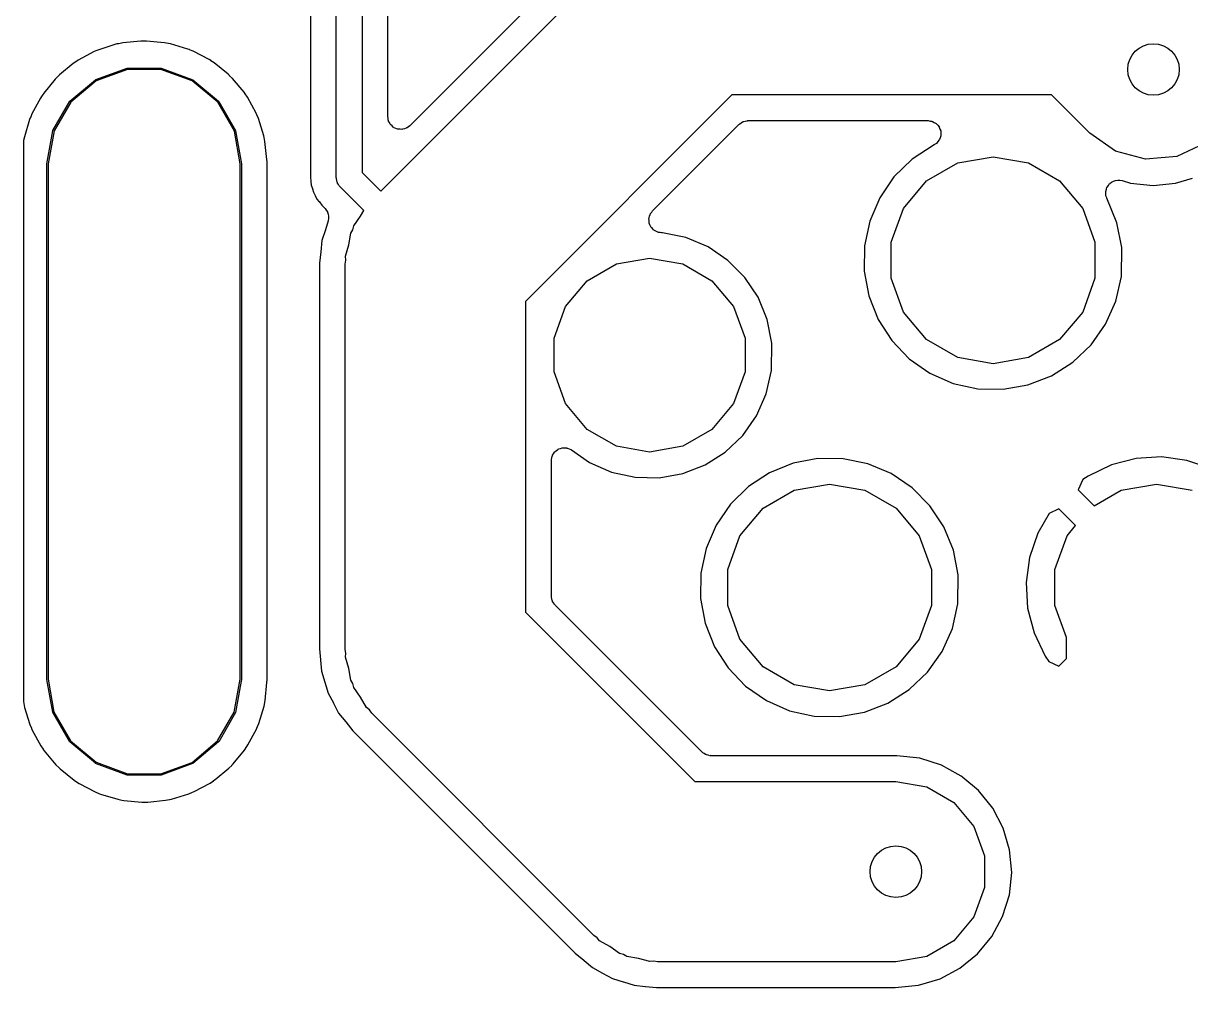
# Model space of a CAD drawing. Extents: x 69.6 to 139.6, y -158 to -61.
# Drawn here: x 82.9 to 91.96, y -117.42 to -109.94 of the extents above; entities that cross this region are included whole.
import ezdxf

# ---------------------------------------------------------------- set-up
doc = ezdxf.new("R2010")
doc.units = 0
doc.header["$MEASUREMENT"] = 0
doc.layers.add('BLACK', color=7, linetype='CONTINUOUS')

msp = doc.modelspace()

# ---------------------------------------------------------------- linework, layer by layer
at = {"layer": 'Black'}
for p, q in [((85.53, -108.73), (85.53, -111.099)), ((85.73, -110.666), (85.73, -108.735)), ((85.33, -111.14), (85.33, -108.771)), ((85.13, -108.896), (85.13, -111.135)), ((87.4758, -109.161), (85.9007, -110.736)), ((85.6757, -111.244), (87.6175, -109.303)), ((83.6264, -110.102), (83.4927, -110.144)), ((83.6401, -110.1), (83.6264, -110.102)), ((83.6408, -110.1), (83.6401, -110.1)), ((83.6415, -110.1), (83.6408, -110.1)), ((83.6719, -110.093), (83.6415, -110.1)), ((83.8111, -110.079), (83.6719, -110.093)), ((83.825, -110.079), (83.8111, -110.079)), ((83.8257, -110.079), (83.825, -110.079)), ((83.8264, -110.079), (83.8257, -110.079)), ((83.8575, -110.079), (83.8264, -110.079)), ((83.9968, -110.092), (83.8575, -110.079)), ((84.0105, -110.095), (83.9968, -110.092)), ((84.0112, -110.095), (84.0105, -110.095)), ((84.0119, -110.095), (84.0112, -110.095)), ((84.0424, -110.101), (84.0119, -110.095)), ((84.1765, -110.141), (84.0424, -110.101)), ((83.4497, -110.161), (83.3266, -110.228)), ((83.4628, -110.156), (83.4497, -110.161)), ((83.4634, -110.156), (83.4628, -110.156)), ((83.464, -110.156), (83.4634, -110.156)), ((83.4927, -110.144), (83.464, -110.156)), ((84.1893, -110.146), (84.1765, -110.141)), ((84.19, -110.146), (84.1893, -110.146)), ((84.1906, -110.147), (84.19, -110.146)), ((84.2195, -110.158), (84.1906, -110.147)), ((84.3433, -110.223), (84.2195, -110.158)), ((83.2879, -110.253), (83.18, -110.342)), ((83.2996, -110.246), (83.2879, -110.253)), ((83.3001, -110.245), (83.2996, -110.246)), ((83.3008, -110.245), (83.3001, -110.245)), ((83.3266, -110.228), (83.3008, -110.245)), ((83.4622, -110.378), (83.707, -110.289)), ((83.7096, -110.299), (83.4664, -110.387)), ((83.707, -110.289), (83.707, -110.289)), ((83.707, -110.289), (83.7087, -110.289)), ((83.7087, -110.289), (83.9692, -110.289)), ((83.9683, -110.299), (83.7096, -110.299)), ((84.2113, -110.388), (83.9683, -110.299)), ((83.9692, -110.289), (83.9709, -110.289)), ((83.9709, -110.289), (84.2156, -110.379)), ((84.3549, -110.231), (84.3433, -110.223)), ((84.3556, -110.231), (84.3549, -110.231)), ((84.3561, -110.232), (84.3556, -110.231)), ((84.3821, -110.249), (84.3561, -110.232)), ((84.4909, -110.337), (84.3821, -110.249)), ((83.147, -110.375), (83.0584, -110.483)), ((83.157, -110.365), (83.147, -110.375)), ((83.1574, -110.365), (83.157, -110.365)), ((83.158, -110.364), (83.1574, -110.365)), ((83.18, -110.342), (83.158, -110.364)), ((83.261, -110.546), (83.4607, -110.379)), ((83.4664, -110.387), (83.2681, -110.553)), ((83.4607, -110.379), (83.4622, -110.378)), ((84.4093, -110.554), (84.2113, -110.388)), ((84.2156, -110.379), (84.2171, -110.38)), ((84.2171, -110.38), (84.4165, -110.547)), ((84.5008, -110.347), (84.4909, -110.337)), ((84.5013, -110.347), (84.5008, -110.347)), ((84.5018, -110.348), (84.5013, -110.347)), ((84.5239, -110.37), (84.5018, -110.348)), ((84.6136, -110.477), (84.5239, -110.37)), ((83.0584, -110.483), (83.0412, -110.509)), ((84.6213, -110.488), (84.6136, -110.477)), ((84.6218, -110.489), (84.6213, -110.488)), ((84.6221, -110.49), (84.6218, -110.489)), ((84.6396, -110.515), (84.6221, -110.49)), ((83.0325, -110.522), (82.9666, -110.645)), ((83.0404, -110.51), (83.0325, -110.522)), ((83.0407, -110.51), (83.0404, -110.51)), ((83.0412, -110.509), (83.0407, -110.51)), ((83.1294, -110.773), (83.2598, -110.547)), ((83.2681, -110.553), (83.1385, -110.777)), ((83.2598, -110.547), (83.261, -110.546)), ((84.5385, -110.779), (84.4093, -110.554)), ((84.4165, -110.547), (84.4176, -110.549)), ((84.4176, -110.549), (84.5476, -110.774)), ((84.7068, -110.638), (84.6396, -110.515)), ((88.4025, -110.497), (86.8, -112.1)), ((90.8825, -110.497), (88.4025, -110.497)), ((91.18, -110.795), (90.8825, -110.497)), ((82.9666, -110.645), (82.9547, -110.674)), ((84.7121, -110.651), (84.7068, -110.638)), ((84.7125, -110.652), (84.7121, -110.651)), ((84.7127, -110.652), (84.7125, -110.652)), ((84.7249, -110.681), (84.7127, -110.652)), ((85.7323, -110.679), (85.73, -110.666)), ((82.9486, -110.688), (82.9079, -110.822)), ((82.9541, -110.675), (82.9486, -110.688)), ((82.9543, -110.675), (82.9541, -110.675)), ((82.9547, -110.674), (82.9543, -110.675)), ((84.7669, -110.814), (84.7249, -110.681)), ((85.7334, -110.692), (85.7323, -110.679)), ((85.7353, -110.696), (85.7334, -110.692)), ((85.736, -110.7), (85.7353, -110.696)), ((85.7426, -110.711), (85.736, -110.7)), ((85.7481, -110.723), (85.7426, -110.711)), ((85.7512, -110.726), (85.7481, -110.723)), ((85.7534, -110.73), (85.7512, -110.726)), ((85.7634, -110.738), (85.7534, -110.73)), ((85.7726, -110.748), (85.7634, -110.738)), ((85.7766, -110.75), (85.7726, -110.748)), ((85.78, -110.752), (85.7766, -110.75)), ((85.7923, -110.757), (85.78, -110.752)), ((85.8041, -110.762), (85.7923, -110.757)), ((85.8085, -110.763), (85.8041, -110.762)), ((85.8596, -110.76), (85.8474, -110.764)), ((85.8723, -110.756), (85.8596, -110.76)), ((85.8759, -110.754), (85.8723, -110.756)), ((85.88, -110.752), (85.8759, -110.754)), ((85.89, -110.744), (85.88, -110.752)), ((85.9007, -110.736), (85.89, -110.744)), ((87.7863, -111.396), (88.456, -110.727)), ((88.456, -110.727), (88.4596, -110.724)), ((88.4596, -110.724), (88.4624, -110.721)), ((88.4624, -110.721), (88.4737, -110.714)), ((88.4737, -110.714), (88.4845, -110.707)), ((88.4845, -110.707), (88.4887, -110.706)), ((88.4887, -110.706), (88.4925, -110.704)), ((88.4925, -110.704), (88.5054, -110.701)), ((88.5054, -110.701), (88.518, -110.698)), ((88.518, -110.698), (88.5224, -110.698)), ((88.5224, -110.698), (88.5267, -110.697)), ((88.5267, -110.697), (89.9252, -110.697)), ((89.9252, -110.697), (89.9406, -110.7)), ((89.9406, -110.7), (89.9561, -110.702)), ((89.9561, -110.702), (89.9577, -110.703)), ((89.9577, -110.703), (89.9594, -110.704)), ((89.9594, -110.704), (89.973, -110.711)), ((89.973, -110.711), (89.9868, -110.719)), ((89.9868, -110.719), (89.988, -110.72)), ((89.988, -110.72), (89.9895, -110.721)), ((89.9895, -110.721), (89.9996, -110.733)), ((89.9996, -110.733), (90.01, -110.745)), ((90.01, -110.745), (90.0107, -110.746)), ((90.0107, -110.746), (90.0118, -110.747)), ((90.0118, -110.747), (90.0172, -110.762)), ((90.0172, -110.762), (90.023, -110.777)), ((82.9019, -110.852), (82.9016, -110.853)), ((82.9079, -110.822), (82.9019, -110.852)), ((83.0833, -111.031), (83.1288, -110.775)), ((83.1385, -110.777), (83.0933, -111.032)), ((83.1288, -110.775), (83.1294, -110.773)), ((84.5833, -111.032), (84.5385, -110.779)), ((84.5476, -110.774), (84.548, -110.775)), ((84.548, -110.775), (84.5482, -110.776)), ((84.5482, -110.776), (84.5482, -110.776)), ((84.5482, -110.776), (84.5482, -110.776)), ((84.5482, -110.776), (84.5932, -111.031)), ((84.7696, -110.828), (84.7669, -110.814)), ((84.7699, -110.829), (84.7696, -110.828)), ((84.7763, -110.86), (84.7699, -110.829)), ((84.7699, -110.829), (84.7699, -110.829)), ((85.8126, -110.764), (85.8085, -110.763)), ((85.8257, -110.764), (85.8126, -110.764)), ((85.8387, -110.765), (85.8257, -110.764)), ((85.843, -110.764), (85.8387, -110.765)), ((85.8474, -110.764), (85.843, -110.764)), ((90.0118, -110.847), (90.0018, -110.859)), ((90.0124, -110.846), (90.0118, -110.847)), ((90.0135, -110.844), (90.0124, -110.846)), ((90.0184, -110.83), (90.0135, -110.844)), ((90.0237, -110.815), (90.0184, -110.83)), ((90.023, -110.777), (90.0231, -110.778)), ((90.0231, -110.778), (90.0237, -110.78)), ((90.0237, -110.78), (90.0237, -110.796)), ((90.0237, -110.796), (90.0243, -110.811)), ((90.0243, -110.811), (90.0237, -110.813)), ((90.0237, -110.813), (90.0237, -110.815)), ((91.3792, -110.934), (91.18, -110.795)), ((82.9016, -110.854), (82.9, -110.861)), ((82.9, -110.861), (82.9, -115.204)), ((82.9016, -110.853), (82.9016, -110.854)), ((84.7917, -110.999), (84.7763, -110.86)), ((89.9727, -110.884), (89.8004, -110.997)), ((89.9731, -110.884), (89.9727, -110.884)), ((89.976, -110.882), (89.9731, -110.884)), ((89.9895, -110.874), (89.976, -110.882)), ((89.9907, -110.873), (89.9895, -110.874)), ((89.9921, -110.872), (89.9907, -110.873)), ((90.0018, -110.859), (89.9921, -110.872)), ((91.614, -110.997), (91.3792, -110.934)), ((92.0765, -110.873), (91.8562, -110.976)), ((83.0833, -111.032), (83.0833, -111.031)), ((83.0833, -115.032), (83.0833, -111.032)), ((83.0833, -111.032), (83.0833, -111.032)), ((83.0933, -111.032), (83.0933, -115.032)), ((84.5833, -115.032), (84.5833, -111.032)), ((84.5932, -111.031), (84.5932, -111.032)), ((84.5932, -111.032), (84.5933, -111.032)), ((84.5933, -111.032), (84.5933, -115.032)), ((84.7916, -111.006), (84.7917, -110.999)), ((84.7926, -111.011), (84.7916, -111.006)), ((84.7922, -111.017), (84.7926, -111.011)), ((84.7932, -111.026), (84.7922, -111.017)), ((84.7932, -111.03), (84.7932, -111.026)), ((84.7932, -111.032), (84.7932, -111.03)), ((84.7933, -111.032), (84.7932, -111.032)), ((84.7933, -115.03), (84.7933, -111.032)), ((84.7933, -111.032), (84.7933, -111.032)), ((89.8004, -110.997), (89.6602, -111.134)), ((89.9138, -111.165), (90.1553, -111.025)), ((90.1553, -111.025), (90.43, -110.977)), ((90.43, -110.977), (90.7047, -111.025)), ((90.7047, -111.025), (90.9462, -111.165)), ((91.8562, -110.976), (91.614, -110.997)), ((85.53, -111.099), (85.6757, -111.244)), ((85.13, -111.135), (85.1331, -111.167)), ((85.1331, -111.167), (85.1331, -111.168)), ((85.1331, -111.168), (85.1332, -111.168)), ((85.1332, -111.168), (85.1357, -111.197)), ((85.1357, -111.197), (85.144, -111.224)), ((85.3308, -111.144), (85.33, -111.14)), ((85.3304, -111.149), (85.3308, -111.144)), ((85.3338, -111.161), (85.3304, -111.149)), ((85.336, -111.174), (85.3338, -111.161)), ((85.3382, -111.178), (85.336, -111.174)), ((85.3394, -111.182), (85.3382, -111.178)), ((85.3469, -111.193), (85.3394, -111.182)), ((85.3534, -111.204), (85.3469, -111.193)), ((85.3568, -111.207), (85.3534, -111.204)), ((85.3593, -111.211), (85.3568, -111.207)), ((85.5436, -111.395), (85.3593, -111.211)), ((89.6602, -111.134), (89.5494, -111.296)), ((89.7345, -111.378), (89.9138, -111.165)), ((90.9462, -111.165), (91.1255, -111.378)), ((91.3094, -111.229), (91.3142, -111.213)), ((91.3142, -111.213), (91.3145, -111.213)), ((91.3145, -111.213), (91.3146, -111.212)), ((91.3146, -111.212), (91.3248, -111.199)), ((91.3248, -111.199), (91.3348, -111.185)), ((91.3348, -111.185), (91.3352, -111.185)), ((91.3352, -111.185), (91.3355, -111.185)), ((91.3355, -111.185), (91.3497, -111.175)), ((91.3497, -111.175), (91.3637, -111.166)), ((91.3637, -111.166), (91.3642, -111.166)), ((91.3642, -111.166), (91.3647, -111.166)), ((91.3647, -111.166), (91.381, -111.162)), ((91.381, -111.162), (91.3975, -111.158)), ((91.3975, -111.158), (91.398, -111.158)), ((91.398, -111.158), (91.3985, -111.158)), ((91.3985, -111.158), (91.4152, -111.16)), ((91.4152, -111.16), (91.432, -111.162)), ((91.432, -111.162), (91.4324, -111.162)), ((91.4324, -111.162), (91.433, -111.162)), ((91.433, -111.162), (91.4972, -111.182)), ((91.4972, -111.182), (91.6719, -111.2)), ((91.6719, -111.2), (91.8466, -111.183)), ((91.8466, -111.183), (91.9783, -111.144)), ((85.144, -111.224), (85.1441, -111.225)), ((85.1441, -111.225), (85.1443, -111.225)), ((85.1443, -111.225), (85.1523, -111.253)), ((85.1523, -111.253), (85.1658, -111.278)), ((85.1658, -111.278), (85.166, -111.279)), ((85.166, -111.279), (85.1663, -111.279)), ((85.1663, -111.279), (85.1795, -111.305)), ((85.1795, -111.305), (85.1977, -111.327)), ((89.5494, -111.296), (89.4722, -111.476)), ((91.3044, -111.247), (91.3045, -111.246)), ((91.3054, -111.263), (91.3044, -111.247)), ((91.3045, -111.246), (91.3094, -111.229)), ((91.3045, -111.246), (91.3045, -111.246)), ((91.3063, -111.28), (91.3054, -111.263)), ((91.3065, -111.281), (91.3063, -111.28)), ((91.3126, -111.295), (91.3065, -111.281)), ((91.3065, -111.281), (91.3065, -111.281)), ((91.3135, -111.299), (91.3126, -111.295)), ((91.392, -111.49), (91.3135, -111.299)), ((85.1977, -111.327), (85.198, -111.327)), ((85.198, -111.327), (85.1984, -111.328)), ((85.1984, -111.328), (85.2181, -111.352)), ((85.2181, -111.352), (85.2181, -111.352)), ((85.2181, -111.352), (85.2412, -111.375)), ((85.2412, -111.375), (85.2422, -111.377)), ((85.2422, -111.377), (85.2437, -111.378)), ((85.2437, -111.378), (85.2522, -111.391)), ((85.2522, -111.391), (85.2612, -111.404)), ((85.518, -111.439), (85.5436, -111.395)), ((87.779, -111.407), (87.7863, -111.396)), ((89.6391, -111.641), (89.7345, -111.378)), ((91.1255, -111.378), (91.2209, -111.641)), ((85.2662, -111.475), (85.2454, -111.543)), ((85.2612, -111.404), (85.2616, -111.406)), ((85.2616, -111.406), (85.2626, -111.407)), ((85.2626, -111.407), (85.2661, -111.422)), ((85.2661, -111.422), (85.2701, -111.437)), ((85.2664, -111.474), (85.2662, -111.475)), ((85.2671, -111.472), (85.2664, -111.474)), ((85.2685, -111.456), (85.2671, -111.472)), ((85.2704, -111.441), (85.2685, -111.456)), ((85.2701, -111.437), (85.27, -111.439)), ((85.27, -111.439), (85.2704, -111.441)), ((85.4656, -111.514), (85.518, -111.439)), ((87.7574, -111.458), (87.7586, -111.454)), ((87.7585, -111.471), (87.7574, -111.458)), ((87.7584, -111.484), (87.7585, -111.471)), ((87.76, -111.488), (87.7584, -111.484)), ((87.7586, -111.454), (87.7587, -111.449)), ((87.7587, -111.449), (87.7631, -111.437)), ((87.7631, -111.437), (87.7664, -111.425)), ((87.7664, -111.425), (87.7691, -111.421)), ((87.7691, -111.421), (87.7708, -111.417)), ((87.7708, -111.417), (87.779, -111.407)), ((89.4722, -111.476), (89.4314, -111.668)), ((85.2451, -111.544), (85.2187, -111.627)), ((85.2452, -111.544), (85.2451, -111.544)), ((85.2454, -111.543), (85.2452, -111.544)), ((85.4263, -111.661), (85.4422, -111.571)), ((85.4422, -111.571), (85.4576, -111.544)), ((85.4576, -111.544), (85.4656, -111.514)), ((87.7604, -111.493), (87.76, -111.488)), ((87.7658, -111.505), (87.7604, -111.493)), ((87.7701, -111.517), (87.7658, -111.505)), ((87.7731, -111.52), (87.7701, -111.517)), ((87.7751, -111.525), (87.7731, -111.52)), ((87.7841, -111.534), (87.7751, -111.525)), ((87.7922, -111.543), (87.7841, -111.534)), ((87.7963, -111.546), (87.7922, -111.543)), ((87.7997, -111.549), (87.7963, -111.546)), ((87.8112, -111.554), (87.7997, -111.549)), ((87.8222, -111.561), (87.8112, -111.554)), ((87.8268, -111.562), (87.8222, -111.561)), ((87.8311, -111.564), (87.8268, -111.562)), ((87.8438, -111.565), (87.8311, -111.564)), ((87.8563, -111.567), (87.8438, -111.565)), ((87.8628, -111.567), (87.8563, -111.567)), ((88.0453, -111.605), (87.8628, -111.567)), ((91.4299, -111.681), (91.392, -111.49)), ((85.2187, -111.627), (85.2099, -111.714)), ((85.4027, -111.749), (85.4263, -111.661)), ((88.217, -111.677), (88.0453, -111.605)), ((89.4314, -111.668), (89.4287, -111.864)), ((89.6391, -111.919), (89.6391, -111.641)), ((91.2209, -111.641), (91.2209, -111.919)), ((85.2098, -111.715), (85.2001, -111.802)), ((85.2099, -111.714), (85.2097, -111.715)), ((85.2097, -111.715), (85.2098, -111.715)), ((85.4053, -111.78), (85.4027, -111.749)), ((88.3715, -111.781), (88.217, -111.677)), ((91.4268, -111.907), (91.4299, -111.681)), ((85.2001, -111.802), (85.2, -111.807)), ((85.2, -111.807), (85.2, -111.807)), ((85.2, -111.807), (85.2, -111.807)), ((85.2, -111.807), (85.2, -111.81)), ((85.2, -111.81), (85.2, -114.795)), ((85.4, -111.81), (85.4053, -111.78)), ((85.4, -114.8), (85.4, -111.81)), ((87.2791, -111.94), (87.5055, -111.809)), ((87.5055, -111.809), (87.763, -111.764)), ((87.763, -111.764), (88.0205, -111.809)), ((88.0205, -111.809), (88.2469, -111.94)), ((88.5028, -111.913), (88.3715, -111.781)), ((87.111, -112.14), (87.2791, -111.94)), ((88.2469, -111.94), (88.415, -112.14)), ((88.6059, -112.068), (88.5028, -111.913)), ((89.4287, -111.864), (89.4641, -112.057)), ((89.7345, -112.182), (89.6391, -111.919)), ((91.2209, -111.919), (91.1255, -112.182)), ((91.3835, -112.097), (91.4268, -111.907)), ((86.8, -112.1), (86.8, -114.51)), ((88.6769, -112.241), (88.6059, -112.068)), ((89.4641, -112.057), (89.5363, -112.239)), ((91.3037, -112.276), (91.3835, -112.097)), ((87.0216, -112.386), (87.111, -112.14)), ((88.415, -112.14), (88.5044, -112.386)), ((89.9138, -112.395), (89.7345, -112.182)), ((91.1255, -112.182), (90.9462, -112.395)), ((88.7129, -112.423), (88.6769, -112.241)), ((89.5363, -112.239), (89.6425, -112.404)), ((91.1907, -112.437), (91.3037, -112.276)), ((87.0216, -112.647), (87.0216, -112.386)), ((88.5044, -112.386), (88.5044, -112.647)), ((88.7099, -112.637), (88.7129, -112.423)), ((89.6425, -112.404), (89.7787, -112.545)), ((90.1553, -112.535), (89.9138, -112.395)), ((90.9462, -112.395), (90.7047, -112.535)), ((91.0486, -112.572), (91.1907, -112.437)), ((89.7787, -112.545), (89.9398, -112.657)), ((90.43, -112.583), (90.1553, -112.535)), ((90.7047, -112.535), (90.43, -112.583)), ((90.8831, -112.677), (91.0486, -112.572)), ((87.111, -112.893), (87.0216, -112.647)), ((88.5044, -112.647), (88.415, -112.893)), ((88.6688, -112.818), (88.7099, -112.637)), ((89.9398, -112.657), (90.1195, -112.736)), ((90.1195, -112.736), (90.311, -112.778)), ((90.5071, -112.782), (90.7002, -112.748)), ((90.7002, -112.748), (90.8831, -112.677)), ((88.593, -112.988), (88.6688, -112.818)), ((90.311, -112.778), (90.5071, -112.782)), ((87.2791, -113.093), (87.111, -112.893)), ((88.415, -112.893), (88.2469, -113.093)), ((88.4856, -113.14), (88.593, -112.988)), ((87.5055, -113.224), (87.2791, -113.093)), ((88.2469, -113.093), (88.0205, -113.224)), ((88.3507, -113.269), (88.4856, -113.14)), ((87.006, -113.3), (87.0081, -113.297)), ((87.0081, -113.297), (87.0092, -113.293)), ((87.0092, -113.293), (87.0168, -113.282)), ((87.0168, -113.282), (87.0234, -113.27)), ((87.0234, -113.27), (87.0266, -113.268)), ((87.0266, -113.268), (87.029, -113.264)), ((87.029, -113.264), (87.0399, -113.256)), ((87.0399, -113.256), (87.05, -113.248)), ((87.05, -113.248), (87.054, -113.247)), ((87.054, -113.247), (87.0574, -113.244)), ((87.0574, -113.244), (87.0702, -113.241)), ((87.0702, -113.241), (87.0826, -113.236)), ((87.0826, -113.236), (87.0869, -113.236)), ((87.0869, -113.236), (87.0909, -113.235)), ((87.0909, -113.235), (87.1041, -113.236)), ((87.1041, -113.236), (87.1174, -113.236)), ((87.1174, -113.236), (87.1213, -113.238)), ((87.1213, -113.238), (87.1255, -113.238)), ((87.1255, -113.238), (87.1376, -113.243)), ((87.1376, -113.243), (87.15, -113.248)), ((87.15, -113.248), (87.1532, -113.251)), ((87.1532, -113.251), (87.1571, -113.252)), ((87.1571, -113.252), (87.2973, -113.35)), ((87.763, -113.269), (87.5055, -113.224)), ((88.0205, -113.224), (87.763, -113.269)), ((88.1934, -113.369), (88.3507, -113.269)), ((87, -113.335), (87.0007, -113.33)), ((87, -114.386), (87, -113.335)), ((87.0003, -113.326), (87.0037, -113.313)), ((87.0007, -113.33), (87.0003, -113.326)), ((87.0037, -113.313), (87.006, -113.3)), ((87.2973, -113.35), (87.468, -113.424)), ((88.0197, -113.436), (88.1934, -113.369)), ((88.8763, -113.356), (88.6945, -113.43)), ((89.0689, -113.319), (88.8763, -113.356)), ((89.265, -113.321), (89.0689, -113.319)), ((89.4571, -113.36), (89.265, -113.321)), ((89.6379, -113.436), (89.4571, -113.36)), ((91.3486, -113.368), (91.1676, -113.456)), ((91.5402, -113.318), (91.3486, -113.368)), ((91.738, -113.306), (91.5402, -113.318)), ((91.9342, -113.333), (91.738, -113.306)), ((92.1216, -113.397), (91.9342, -113.333)), ((87.468, -113.424), (87.65, -113.464)), ((87.65, -113.464), (87.8362, -113.468)), ((87.8362, -113.468), (88.0197, -113.436)), ((88.6945, -113.43), (88.5304, -113.537)), ((89.8005, -113.546), (89.6379, -113.436)), ((91.1676, -113.456), (91.1271, -113.483)), ((88.5304, -113.537), (88.3902, -113.674)), ((88.6438, -113.705), (88.8853, -113.565)), ((88.8853, -113.565), (89.16, -113.517)), ((89.16, -113.517), (89.4347, -113.565)), ((89.4347, -113.565), (89.6762, -113.705)), ((89.9387, -113.685), (89.8005, -113.546)), ((91.1271, -113.483), (91.09, -113.562)), ((91.09, -113.562), (91.2152, -113.687)), ((91.2152, -113.687), (91.4253, -113.565)), ((91.4253, -113.565), (91.7, -113.517)), ((91.7, -113.517), (91.9747, -113.565)), ((88.3902, -113.674), (88.2794, -113.836)), ((88.4645, -113.918), (88.6438, -113.705)), ((89.6762, -113.705), (89.8555, -113.918)), ((90.0472, -113.848), (89.9387, -113.685)), ((90.8655, -113.746), (90.7768, -113.898)), ((90.9415, -113.71), (90.8655, -113.746)), ((91.0709, -113.839), (90.9415, -113.71)), ((88.2794, -113.836), (88.2022, -114.016)), ((91.0045, -113.918), (91.0709, -113.839)), ((88.3691, -114.181), (88.4645, -113.918)), ((89.8555, -113.918), (89.9509, -114.181)), ((90.122, -114.03), (90.0472, -113.848)), ((90.7768, -113.898), (90.7125, -114.086)), ((90.9091, -114.181), (91.0045, -113.918)), ((88.2022, -114.016), (88.1614, -114.208)), ((90.1599, -114.221), (90.122, -114.03)), ((90.7125, -114.086), (90.6858, -114.282)), ((88.3691, -114.459), (88.3691, -114.181)), ((89.9509, -114.181), (89.9509, -114.459)), ((90.9091, -114.459), (90.9091, -114.181)), ((88.1614, -114.208), (88.1587, -114.404)), ((90.1568, -114.447), (90.1599, -114.221)), ((90.6858, -114.282), (90.6978, -114.48)), ((87.0008, -114.39), (87, -114.386)), ((87.0004, -114.395), (87.0008, -114.39)), ((87.0038, -114.407), (87.0004, -114.395)), ((87.006, -114.42), (87.0038, -114.407)), ((87.0082, -114.424), (87.006, -114.42)), ((87.0094, -114.428), (87.0082, -114.424)), ((87.0169, -114.439), (87.0094, -114.428)), ((87.0234, -114.45), (87.0169, -114.439)), ((87.0268, -114.453), (87.0234, -114.45)), ((87.0293, -114.456), (87.0268, -114.453)), ((88.1685, -115.596), (87.0293, -114.456)), ((88.1587, -114.404), (88.1941, -114.597)), ((88.4645, -114.722), (88.3691, -114.459)), ((89.9509, -114.459), (89.8555, -114.722)), ((90.1135, -114.637), (90.1568, -114.447)), ((91, -114.709), (90.9091, -114.459)), ((86.8, -114.51), (88.1149, -115.825)), ((90.6978, -114.48), (90.7479, -114.671)), ((88.1941, -114.597), (88.2663, -114.779)), ((90.0337, -114.816), (90.1135, -114.637)), ((88.6438, -114.935), (88.4645, -114.722)), ((89.8555, -114.722), (89.6762, -114.935)), ((90.7479, -114.671), (90.8356, -114.852)), ((91, -114.872), (91, -114.709)), ((85.2, -114.795), (85.2085, -114.882)), ((85.4053, -114.83), (85.4, -114.8)), ((85.4027, -114.861), (85.4053, -114.83)), ((88.2663, -114.779), (88.3725, -114.944)), ((89.9207, -114.977), (90.0337, -114.816)), ((85.2085, -114.882), (85.2085, -114.883)), ((85.2085, -114.883), (85.2086, -114.883)), ((85.2086, -114.883), (85.2162, -114.97)), ((85.4263, -114.949), (85.4027, -114.861)), ((90.8356, -114.852), (90.8625, -114.893)), ((90.8625, -114.893), (90.9415, -114.93)), ((90.9415, -114.93), (91, -114.872)), ((85.2162, -114.97), (85.2415, -115.054)), ((85.4422, -115.039), (85.4263, -114.949)), ((88.3725, -114.944), (88.5087, -115.085)), ((88.8853, -115.075), (88.6438, -114.935)), ((89.6762, -114.935), (89.4347, -115.075)), ((89.7786, -115.112), (89.9207, -114.977)), ((83.0833, -115.033), (83.0833, -115.032)), ((83.0833, -115.032), (83.0833, -115.032)), ((83.1283, -115.288), (83.0833, -115.033)), ((83.0933, -115.032), (83.138, -115.286)), ((84.538, -115.287), (84.5833, -115.032)), ((84.5833, -115.089), (84.5477, -115.289)), ((84.5932, -115.033), (84.5833, -115.089)), ((84.5933, -115.032), (84.5932, -115.032)), ((84.5932, -115.032), (84.5932, -115.033)), ((84.778, -115.197), (84.7919, -115.057)), ((84.7919, -115.048), (84.7929, -115.043)), ((84.7919, -115.057), (84.7919, -115.048)), ((84.7925, -115.037), (84.7933, -115.03)), ((84.7929, -115.043), (84.7925, -115.037)), ((85.2415, -115.054), (85.2415, -115.054)), ((85.2415, -115.054), (85.2418, -115.055)), ((85.2418, -115.055), (85.2661, -115.139)), ((85.4576, -115.066), (85.4422, -115.039)), ((85.4656, -115.096), (85.4576, -115.066)), ((85.518, -115.171), (85.4656, -115.096)), ((88.5087, -115.085), (88.6698, -115.197)), ((89.16, -115.123), (88.8853, -115.075)), ((89.4347, -115.075), (89.16, -115.123)), ((89.6131, -115.217), (89.7786, -115.112)), ((84.7751, -115.21), (84.778, -115.197)), ((85.2661, -115.139), (85.3071, -115.216)), ((85.5638, -115.25), (85.518, -115.171)), ((88.6698, -115.197), (88.8495, -115.276)), ((82.9, -115.204), (82.9001, -115.204)), ((82.9001, -115.204), (82.9065, -115.235)), ((82.9065, -115.235), (82.9065, -115.235)), ((82.9065, -115.235), (82.9068, -115.236)), ((82.9068, -115.236), (82.9095, -115.25)), ((82.9095, -115.25), (82.9515, -115.383)), ((83.1287, -115.289), (83.1283, -115.288)), ((83.1289, -115.29), (83.1287, -115.289)), ((83.2589, -115.515), (83.1289, -115.29)), ((83.1289, -115.29), (83.1289, -115.29)), ((83.138, -115.286), (83.2672, -115.51)), ((84.4084, -115.511), (84.538, -115.287)), ((84.5471, -115.291), (84.4167, -115.517)), ((84.5477, -115.289), (84.5471, -115.291)), ((84.5471, -115.291), (84.5471, -115.291)), ((84.728, -115.376), (84.7687, -115.242)), ((84.7687, -115.242), (84.7748, -115.212)), ((84.7748, -115.212), (84.775, -115.211)), ((84.775, -115.211), (84.7751, -115.21)), ((85.3071, -115.216), (85.3073, -115.216)), ((85.3073, -115.216), (85.3076, -115.217)), ((85.3076, -115.217), (85.3478, -115.294)), ((85.3478, -115.294), (85.4029, -115.362)), ((85.5874, -115.27), (85.5638, -115.25)), ((85.605, -115.295), (85.5874, -115.27)), ((88.8495, -115.276), (89.041, -115.318)), ((89.2371, -115.322), (89.4302, -115.288)), ((89.4302, -115.288), (89.6131, -115.217)), ((82.9515, -115.383), (82.9637, -115.412)), ((84.7224, -115.389), (84.728, -115.376)), ((85.4029, -115.362), (85.4032, -115.362)), ((85.4032, -115.362), (85.4036, -115.363)), ((85.4036, -115.363), (85.458, -115.431)), ((87.33, -117.02), (85.605, -115.295)), ((89.041, -115.318), (89.2371, -115.322)), ((82.9637, -115.412), (82.9639, -115.413)), ((82.9639, -115.413), (82.9643, -115.413)), ((82.9643, -115.413), (82.9696, -115.426)), ((82.9696, -115.426), (83.0367, -115.549)), ((84.6441, -115.542), (84.71, -115.419)), ((84.71, -115.419), (84.7219, -115.39)), ((84.7219, -115.39), (84.7223, -115.39)), ((84.7223, -115.39), (84.7224, -115.389)), ((85.458, -115.431), (85.4615, -115.434)), ((85.4615, -115.434), (85.4616, -115.434)), ((85.4616, -115.434), (85.4618, -115.435)), ((85.4618, -115.435), (85.4638, -115.437)), ((85.4638, -115.437), (87.1851, -117.158)), ((83.0367, -115.549), (83.0543, -115.574)), ((83.26, -115.517), (83.2589, -115.515)), ((83.4594, -115.684), (83.26, -115.517)), ((83.26, -115.517), (83.26, -115.517)), ((83.2672, -115.51), (83.4652, -115.676)), ((84.2101, -115.677), (84.4084, -115.511)), ((84.4155, -115.518), (84.2158, -115.685)), ((84.4167, -115.517), (84.4155, -115.518)), ((84.4167, -115.517), (84.4167, -115.517)), ((84.6182, -115.581), (84.6354, -115.555)), ((84.6354, -115.555), (84.6359, -115.554)), ((84.6359, -115.554), (84.6362, -115.554)), ((84.6362, -115.554), (84.6441, -115.542)), ((83.0543, -115.574), (83.0545, -115.575)), ((83.0545, -115.575), (83.055, -115.576)), ((83.055, -115.576), (83.0628, -115.587)), ((83.0628, -115.587), (83.1525, -115.695)), ((84.5296, -115.689), (84.6182, -115.581)), ((88.1721, -115.598), (88.1685, -115.596)), ((88.1749, -115.602), (88.1721, -115.598)), ((88.1862, -115.608), (88.1749, -115.602)), ((88.197, -115.616), (88.1862, -115.608)), ((88.2012, -115.617), (88.197, -115.616)), ((88.205, -115.619), (88.2012, -115.617)), ((88.2179, -115.621), (88.205, -115.619)), ((88.2305, -115.625), (88.2179, -115.621)), ((88.2349, -115.624), (88.2305, -115.625)), ((88.2392, -115.625), (88.2349, -115.624)), ((89.6746, -115.625), (88.2392, -115.625)), ((89.683, -115.625), (89.6746, -115.625)), ((89.862, -115.645), (89.683, -115.625)), ((90.0294, -115.698), (89.862, -115.645)), ((83.1525, -115.695), (83.1747, -115.716)), ((83.1747, -115.716), (83.1751, -115.717)), ((83.1751, -115.717), (83.1757, -115.717)), ((83.1757, -115.717), (83.1855, -115.727)), ((83.1855, -115.727), (83.2944, -115.815)), ((83.46, -115.685), (83.4594, -115.684)), ((83.4594, -115.684), (83.4594, -115.684)), ((83.4609, -115.685), (83.46, -115.685)), ((83.7056, -115.775), (83.4609, -115.685)), ((83.4652, -115.676), (83.7082, -115.765)), ((83.9669, -115.765), (84.2101, -115.677)), ((84.2143, -115.686), (83.9695, -115.775)), ((84.2158, -115.685), (84.2143, -115.686)), ((84.2143, -115.686), (84.2143, -115.686)), ((84.3887, -115.811), (84.4966, -115.722)), ((84.4966, -115.722), (84.5186, -115.7)), ((84.5186, -115.7), (84.5192, -115.699)), ((84.5192, -115.699), (84.5196, -115.699)), ((84.5196, -115.699), (84.5296, -115.689)), ((90.1599, -115.77), (90.0294, -115.698)), ((83.2944, -115.815), (83.3203, -115.832)), ((83.3203, -115.832), (83.3209, -115.833)), ((83.3209, -115.833), (83.3215, -115.833)), ((83.3215, -115.833), (83.3331, -115.841)), ((83.7071, -115.775), (83.7056, -115.775)), ((83.7073, -115.775), (83.7071, -115.775)), ((83.9678, -115.775), (83.7073, -115.775)), ((83.7073, -115.775), (83.7073, -115.775)), ((83.7082, -115.765), (83.9669, -115.765)), ((83.9695, -115.775), (83.9678, -115.775)), ((83.9695, -115.775), (83.9695, -115.775)), ((84.2268, -115.903), (84.35, -115.837)), ((84.35, -115.837), (84.3758, -115.819)), ((84.3758, -115.819), (84.3764, -115.819)), ((84.3764, -115.819), (84.3769, -115.818)), ((84.3769, -115.818), (84.3887, -115.811)), ((88.1149, -115.825), (89.675, -115.825)), ((89.675, -115.825), (89.9144, -115.867)), ((90.1832, -115.783), (90.1599, -115.77)), ((90.1958, -115.793), (90.1832, -115.783)), ((90.3177, -115.896), (90.1958, -115.793)), ((90.1958, -115.793), (90.1958, -115.793)), ((90.1958, -115.793), (90.1958, -115.793)), ((83.3331, -115.841), (83.457, -115.906)), ((83.457, -115.906), (83.4857, -115.918)), ((83.4857, -115.918), (83.4863, -115.918)), ((83.4863, -115.918), (83.487, -115.918)), ((83.487, -115.918), (83.5, -115.924)), ((83.5, -115.924), (83.6341, -115.963)), ((84.0502, -115.962), (84.1839, -115.921)), ((84.1839, -115.921), (84.2125, -115.909)), ((84.2125, -115.909), (84.2132, -115.908)), ((84.2132, -115.908), (84.2138, -115.908)), ((84.2138, -115.908), (84.2268, -115.903)), ((89.9144, -115.867), (90.125, -115.989)), ((90.4277, -116.032), (90.3177, -115.896)), ((83.6341, -115.963), (83.6646, -115.969)), ((83.6646, -115.969), (83.6653, -115.969)), ((83.6653, -115.969), (83.666, -115.969)), ((83.666, -115.969), (83.6797, -115.972)), ((83.6797, -115.972), (83.819, -115.985)), ((83.819, -115.985), (83.85, -115.985)), ((83.85, -115.985), (83.8507, -115.985)), ((83.8507, -115.985), (83.8514, -115.985)), ((83.8514, -115.985), (83.8654, -115.985)), ((83.8654, -115.985), (84.0046, -115.971)), ((84.0046, -115.971), (84.0351, -115.965)), ((84.0351, -115.965), (84.0358, -115.965)), ((84.0358, -115.965), (84.0364, -115.964)), ((84.0364, -115.964), (84.0502, -115.962)), ((90.125, -115.989), (90.2812, -116.175)), ((90.509, -116.188), (90.4277, -116.032)), ((90.2812, -116.175), (90.3644, -116.403)), ((90.5586, -116.356), (90.509, -116.188)), ((90.5745, -116.531), (90.5586, -116.356)), ((90.3644, -116.403), (90.3644, -116.647)), ((90.5561, -116.706), (90.5745, -116.531)), ((90.3644, -116.647), (90.2812, -116.875)), ((90.5042, -116.874), (90.5561, -116.706)), ((90.2812, -116.875), (90.125, -117.061)), ((90.4207, -117.028), (90.5042, -116.874)), ((87.3553, -117.038), (87.33, -117.02)), ((87.375, -117.061), (87.3553, -117.038)), ((87.4543, -117.107), (87.375, -117.061)), ((90.125, -117.061), (89.9144, -117.183)), ((90.3088, -117.163), (90.4207, -117.028)), ((87.1851, -117.158), (87.2528, -117.213)), ((87.5292, -117.159), (87.4543, -117.107)), ((87.5589, -117.167), (87.5292, -117.159)), ((87.5856, -117.183), (87.5589, -117.167)), ((87.6757, -117.199), (87.5856, -117.183)), ((89.9144, -117.183), (89.675, -117.225)), ((90.1728, -117.274), (90.3088, -117.163)), ((87.2528, -117.213), (87.2531, -117.214)), ((87.2531, -117.214), (87.2536, -117.214)), ((87.2536, -117.214), (87.3204, -117.27)), ((87.3204, -117.27), (87.3974, -117.312)), ((87.764, -117.222), (87.6757, -117.199)), ((87.7947, -117.22), (87.764, -117.222)), ((87.825, -117.225), (87.7947, -117.22)), ((89.675, -117.225), (87.825, -117.225)), ((90.0178, -117.357), (90.1728, -117.274)), ((87.3974, -117.312), (87.3978, -117.312)), ((87.3978, -117.312), (87.3983, -117.312)), ((87.3983, -117.312), (87.4748, -117.354)), ((87.4748, -117.354), (87.5583, -117.38)), ((89.8497, -117.407), (90.0178, -117.357)), ((87.5583, -117.38), (87.5587, -117.38)), ((87.5587, -117.38), (87.5593, -117.38)), ((87.5593, -117.38), (87.6425, -117.406)), ((87.6425, -117.406), (87.7293, -117.415)), ((87.7293, -117.415), (87.7298, -117.415)), ((87.7298, -117.415), (87.7303, -117.415)), ((87.7303, -117.415), (87.817, -117.425)), ((87.817, -117.425), (87.822, -117.425)), ((87.822, -117.425), (87.8222, -117.425)), ((87.8222, -117.425), (87.8224, -117.425)), ((87.8224, -117.425), (87.8253, -117.425)), ((87.8253, -117.425), (89.6701, -117.425)), ((89.6701, -117.425), (89.8497, -117.407))]:
    msp.add_line(p, q, dxfattribs=at)
for centre in [(91.675, -110.3), (89.675, -116.525)]:
    msp.add_circle(centre, 0.2, dxfattribs=at)

doc.saveas('drawing.dxf')
